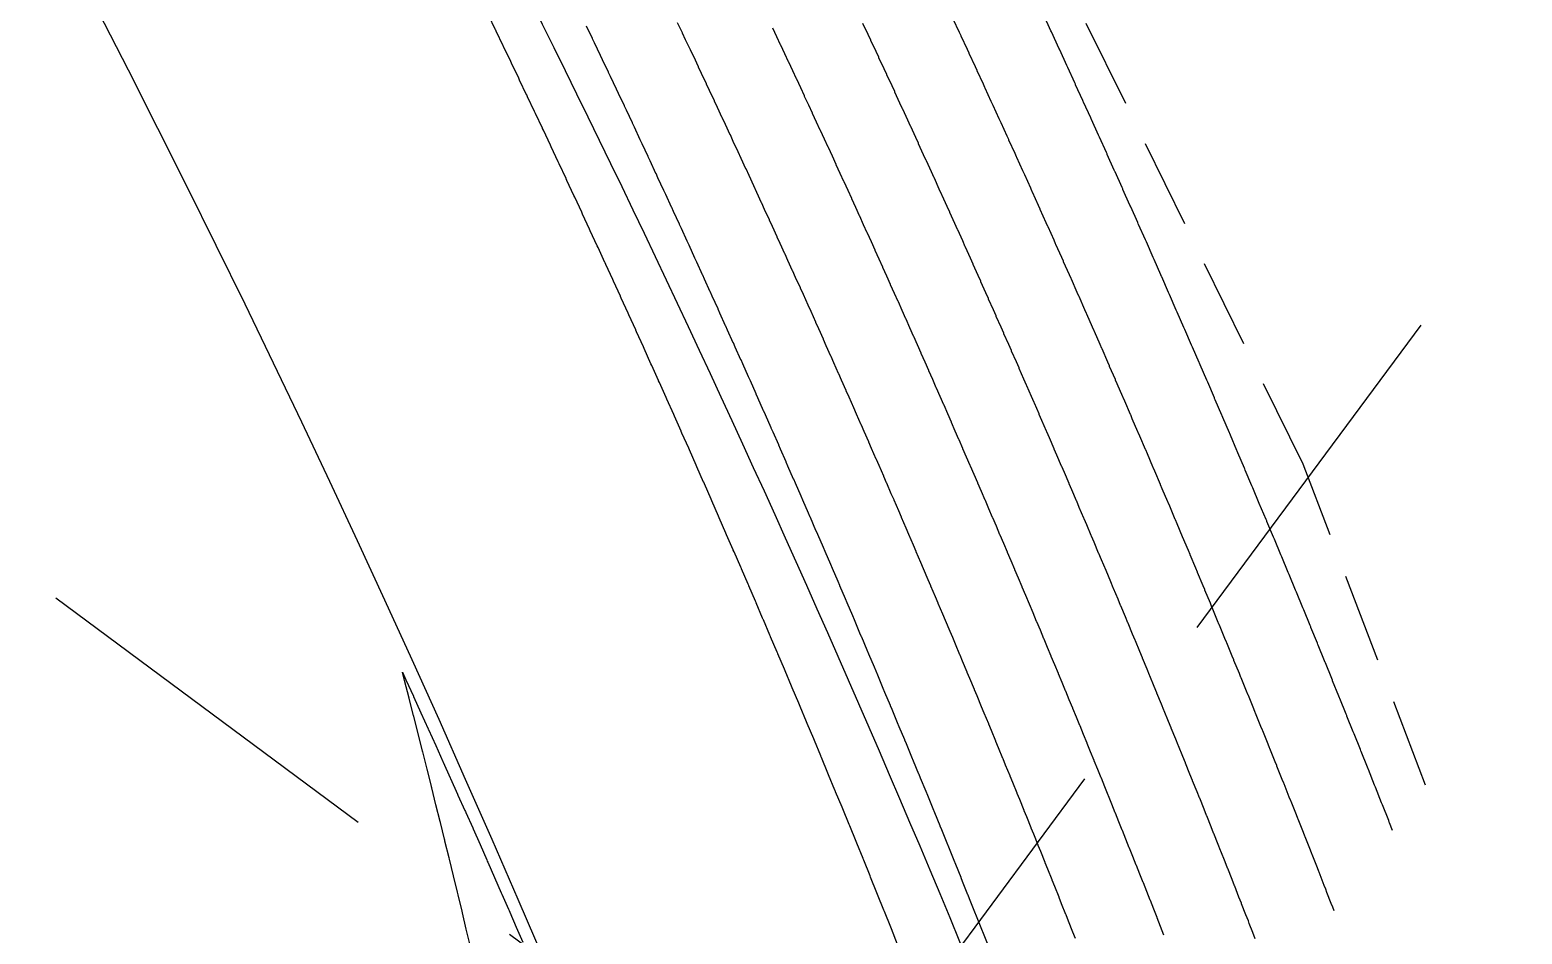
# Model space of a CAD drawing. Header units: feet. Extents: x 2260 to 6199, y 3666 to 7344.
# Drawn here: x 5023.9 to 5077.4, y 4252.7 to 4285.1 of the extents above; entities that cross this region are included whole.
import ezdxf

# ---------------------------------------------------------------- set-up
doc = ezdxf.new("R2010")
doc.units = ezdxf.units.FT
doc.header["$LTSCALE"] = 40
doc.header["$MEASUREMENT"] = 0
doc.linetypes.add('HIDDEN', pattern=[0.375, 0.25, -0.125])
doc.linetypes.add('TIGHT', pattern=[0.12, 0.08, -0.04])
for name, color, linetype in [('BOUNDARY-LINE', 1, 'CONTINUOUS'), ('EOP-PROP', 4, 'CONTINUOUS'), ('ESMT-LINE', 6, 'TIGHT'), ('GRID', 254, 'HIDDEN'), ('PC', 43, 'CONTINUOUS'), ('POND', 5, 'CONTINUOUS')]:
    doc.layers.add(name, color=color, linetype=linetype)

msp = doc.modelspace()

# ---------------------------------------------------------------- hatches: boundary and pattern name
at = {"layer": 'POND'}
h = msp.add_hatch(dxfattribs=at)
h.set_pattern_fill('ANSI31', color=256, scale=60, style=0)
edge = h.paths.add_edge_path()
edge.add_line((4863.353, 6262.326), (4832.613, 6283.584))
edge.add_line((4832.613, 6283.584), (4828.951, 6094.848))
edge.add_line((4828.951, 6094.848), (4828.265, 6021.936))
edge.add_line((4828.265, 6021.936), (4847.632, 5898.393))
edge.add_line((4847.632, 5898.393), (4848.09, 5787.699))
edge.add_line((4848.09, 5787.699), (4853.68, 5749.385))
edge.add_line((4853.68, 5749.385), (4869.801, 5688.769))
edge.add_line((4869.801, 5688.769), (4874.377, 5637.74))
edge.add_line((4874.377, 5637.74), (4884.838, 5598.232))
edge.add_line((4884.838, 5598.232), (4879.893, 5563.291))
edge.add_line((4879.893, 5563.291), (4875.071, 5535.802))
edge.add_line((4875.071, 5535.802), (4886.827, 5492.93))
edge.add_line((4886.827, 5492.93), (4883.048, 5458.457))
edge.add_line((4883.048, 5458.457), (4889.304, 5416.552))
edge.add_line((4889.304, 5416.552), (4906.429, 5313.795))
edge.add_line((4906.429, 5313.795), (4892.003, 5244.123))
edge.add_line((4892.003, 5244.123), (4898.159, 5209.036))
edge.add_line((4898.159, 5209.036), (4893.387, 5196.187))
edge.add_line((4893.387, 5196.187), (4908.411, 5098.29))
edge.add_line((4908.411, 5098.29), (4924.305, 5022.584))
edge.add_line((4924.305, 5022.584), (4923.267, 4983.396))
edge.add_line((4923.267, 4983.396), (4937.517, 4964.849))
edge.add_line((4937.517, 4964.849), (4969.271, 4921.35))
edge.add_line((4969.271, 4921.35), (4967.618, 4860.729))
edge.add_line((4967.618, 4860.729), (4960.155, 4836.434))
edge.add_line((4960.155, 4836.434), (4955.165, 4822.588))
edge.add_line((4955.165, 4822.588), (4971.989, 4795.467))
edge.add_line((4971.989, 4795.467), (4979.836, 4773.672))
edge.add_line((4979.836, 4773.672), (4989.694, 4738.399))
edge.add_line((4989.694, 4738.399), (4988.655, 4699.211))
edge.add_line((4988.655, 4699.211), (4985.504, 4689.558))
edge.add_line((4985.504, 4689.558), (4978.631, 4658.686))
edge.add_line((4978.631, 4658.686), (4976.821, 4640.048))
edge.add_line((4976.821, 4640.048), (4998.817, 4615.764))
edge.add_line((4998.817, 4615.764), (5014.409, 4588.232))
edge.add_line((5014.409, 4588.232), (5041.935, 4510.338))
edge.add_line((5041.935, 4510.338), (5037.43, 4487.518))
edge.add_line((5037.43, 4487.518), (5039.129, 4428.436))
edge.add_line((5039.129, 4428.436), (5050.174, 4396.851))
edge.add_line((5050.174, 4396.851), (5077.994, 4337.697))
edge.add_line((5077.994, 4337.697), (5172.268, 4069.55))
edge.add_line((5172.268, 4069.55), (5191.801, 4095.126))
edge.add_line((5191.801, 4095.126), (5125.439, 4396.171))
edge.add_line((5125.439, 4396.171), (5117.339, 4487.528))
edge.add_line((5117.339, 4487.528), (5073.413, 4643.969))
edge.add_line((5073.413, 4643.969), (5064.898, 4695.709))
edge.add_line((5064.898, 4695.709), (5032.387, 4796.886))
edge.add_line((5032.387, 4796.886), (5027.788, 4859.492))
edge.add_line((5027.788, 4859.492), (5015.99, 4975.615))
edge.add_line((5015.99, 4975.615), (4999.412, 5007.169))
edge.add_line((4999.412, 5007.169), (4995.839, 5066.284))
edge.add_line((4995.839, 5066.284), (4938.691, 5327.031))
edge.add_line((4938.691, 5327.031), (4957.398, 5595.005))
edge.add_line((4957.398, 5595.005), (4940.454, 5946.721))
edge.add_line((4940.454, 5946.721), (4931.046, 6032.46))
edge.add_line((4931.046, 6032.46), (4906.393, 6095.713))
edge.add_line((4906.393, 6095.713), (4865.821, 6172.045))
edge.add_line((4865.821, 6172.045), (4864.54, 6247.036))

# ---------------------------------------------------------------- linework, layer by layer
at = {"layer": 'BOUNDARY-LINE', "color": 7}
msp.add_arc((4565.366, 4048.387), 532.5, 21.23304, 33.99329, dxfattribs=at)
at = {"layer": 'EOP-PROP', "color": 7}
for radius, start in [(518.5, 20.23119), (481.5, 17.55174)]:
    msp.add_arc((4565.366, 4048.387), radius, start, 53.37652, dxfattribs=at)
at = {"layer": 'ESMT-LINE', "color": 7}
for p, q in [((5069.526, 4269.545), (5049.162, 4310.924)), ((5073.915, 4258.033), (5069.526, 4269.545))]:
    msp.add_line(p, q, dxfattribs=at)
at = {"layer": 'GRID', "linetype": 'HIDDEN', "ltscale": 1.35}
for p, q in [((2617.185, 6049.511), (5219.618, 4120.339)), ((5954.073, 5462.069), (4864.887, 3992.768))]:
    msp.add_line(p, q, dxfattribs=at)
at = {"layer": 'PC', "color": 43, "flags": 128}
for points, elevation in [([(5054.991, 4252.328), (5054.767, 4252.887), (5054.746, 4252.941), (5054.745, 4252.943), (5054.52, 4253.502), (5054.498, 4253.556), (5054.497, 4253.558), (5054.272, 4254.116), (5054.25, 4254.171), (5054.249, 4254.173), (5054.023, 4254.731), (5054.001, 4254.785), (5054, 4254.787), (5053.774, 4255.345), (5053.751, 4255.399), (5053.751, 4255.402), (5053.523, 4255.958), (5053.501, 4256.013), (5053.5, 4256.015), (5053.272, 4256.572), (5053.25, 4256.627), (5053.249, 4256.629), (5053.02, 4257.185), (5052.998, 4257.24), (5052.997, 4257.242), (5052.768, 4257.798), (5052.745, 4257.853), (5052.744, 4257.855), (5052.514, 4258.41), (5052.491, 4258.466), (5052.49, 4258.468), (5052.26, 4259.022), (5052.237, 4259.078), (5052.236, 4259.08), (5052.005, 4259.634), (5051.982, 4259.69), (5051.981, 4259.692), (5051.75, 4260.246), (5051.726, 4260.302), (5051.725, 4260.304), (5051.493, 4260.857), (5051.469, 4260.915), (5051.445, 4260.971), (5051.212, 4261.524), (5051.211, 4261.526), (5051.187, 4261.583), (5050.954, 4262.135), (5050.953, 4262.137), (5050.929, 4262.194), (5050.695, 4262.745), (5050.694, 4262.748), (5050.67, 4262.805), (5050.435, 4263.356), (5050.434, 4263.358), (5050.41, 4263.415), (5050.175, 4263.965), (5050.174, 4263.968), (5050.149, 4264.025), (5049.914, 4264.575), (5049.913, 4264.577), (5049.888, 4264.635), (5049.652, 4265.184), (5049.651, 4265.186), (5049.626, 4265.244), (5049.389, 4265.793), (5049.388, 4265.795), (5049.363, 4265.854), (5049.125, 4266.402), (5049.124, 4266.404), (5049.099, 4266.462), (5049.098, 4266.465), (5048.86, 4267.012), (5048.834, 4267.071), (5048.833, 4267.073), (5048.595, 4267.62), (5048.569, 4267.679), (5048.568, 4267.682), (5048.329, 4268.228), (5048.303, 4268.287), (5048.302, 4268.289), (5048.062, 4268.835), (5048.036, 4268.895), (5048.035, 4268.897), (5047.795, 4269.442), (5047.769, 4269.502), (5047.768, 4269.504), (5047.527, 4270.049), (5047.5, 4270.109), (5047.499, 4270.111), (5047.258, 4270.655), (5047.231, 4270.715), (5047.23, 4270.718), (5046.988, 4271.261), (5046.961, 4271.322), (5046.96, 4271.324), (5046.718, 4271.867), (5046.691, 4271.928), (5046.69, 4271.93), (5046.447, 4272.472), (5046.419, 4272.533), (5046.418, 4272.536), (5046.175, 4273.077), (5046.147, 4273.139), (5046.146, 4273.141), (5045.902, 4273.682), (5045.874, 4273.743), (5045.873, 4273.746), (5045.629, 4274.286), (5045.601, 4274.348), (5045.6, 4274.351), (5045.355, 4274.89), (5045.326, 4274.952), (5045.325, 4274.955), (5045.08, 4275.494), (5045.051, 4275.556), (5045.05, 4275.559), (5044.804, 4276.097), (5044.775, 4276.16), (5044.774, 4276.163), (5044.527, 4276.7), (5044.498, 4276.763), (5044.497, 4276.766), (5044.25, 4277.303), (5044.221, 4277.366), (5044.22, 4277.369), (5043.972, 4277.905), (5043.943, 4277.969), (5043.941, 4277.971), (5043.693, 4278.507), (5043.664, 4278.571), (5043.662, 4278.574), (5043.414, 4279.109), (5043.384, 4279.173), (5043.383, 4279.176), (5043.134, 4279.71), (5043.103, 4279.775), (5043.102, 4279.777), (5042.852, 4280.311), (5042.822, 4280.376), (5042.821, 4280.379), (5042.571, 4280.912), (5042.54, 4280.977), (5042.539, 4280.98), (5042.288, 4281.512), (5042.257, 4281.577), (5042.256, 4281.58), (5042.005, 4282.112), (5041.974, 4282.178), (5041.973, 4282.18), (5041.721, 4282.712), (5041.69, 4282.778), (5041.688, 4282.78), (5041.436, 4283.311), (5041.405, 4283.377), (5041.403, 4283.38), (5041.15, 4283.91), (5041.119, 4283.976), (5041.117, 4283.979), (5040.864, 4284.509), (5040.852, 4284.534), (5040.598, 4285.064), (5040.578, 4285.104), (5040.577, 4285.107), (5040.323, 4285.636)], 544), ([(5058.254, 4252.244), (5058.065, 4252.72), (5058.01, 4252.858), (5058.007, 4252.864), (5057.818, 4253.339), (5057.762, 4253.477), (5057.76, 4253.483), (5057.57, 4253.958), (5057.514, 4254.096), (5057.512, 4254.102), (5057.321, 4254.576), (5057.265, 4254.715), (5057.263, 4254.72), (5057.072, 4255.194), (5057.016, 4255.333), (5057.013, 4255.338), (5056.822, 4255.812), (5056.765, 4255.951), (5056.763, 4255.956), (5056.571, 4256.43), (5056.514, 4256.568), (5056.512, 4256.574), (5056.319, 4257.047), (5056.262, 4257.186), (5056.26, 4257.191), (5056.067, 4257.664), (5056.01, 4257.803), (5056.007, 4257.808), (5055.813, 4258.281), (5055.756, 4258.419), (5055.754, 4258.425), (5055.559, 4258.897), (5055.502, 4259.036), (5055.499, 4259.041), (5055.304, 4259.513), (5055.247, 4259.652), (5055.244, 4259.658), (5055.049, 4260.129), (5054.991, 4260.268), (5054.989, 4260.273), (5054.792, 4260.744), (5054.735, 4260.883), (5054.732, 4260.889), (5054.535, 4261.359), (5054.477, 4261.498), (5054.475, 4261.504), (5054.277, 4261.974), (5054.217, 4262.119), (5054.158, 4262.258), (5053.96, 4262.728), (5053.958, 4262.733), (5053.899, 4262.873), (5053.701, 4263.342), (5053.698, 4263.348), (5053.639, 4263.487), (5053.44, 4263.956), (5053.438, 4263.962), (5053.378, 4264.101), (5053.179, 4264.569), (5053.176, 4264.575), (5053.116, 4264.715), (5052.917, 4265.183), (5052.914, 4265.188), (5052.854, 4265.329), (5052.654, 4265.796), (5052.652, 4265.801), (5052.591, 4265.942), (5052.391, 4266.408), (5052.388, 4266.414), (5052.327, 4266.555), (5052.126, 4267.02), (5052.124, 4267.026), (5052.063, 4267.167), (5051.861, 4267.632), (5051.859, 4267.638), (5051.797, 4267.78), (5051.795, 4267.785), (5051.593, 4268.25), (5051.531, 4268.392), (5051.528, 4268.397), (5051.326, 4268.861), (5051.264, 4269.003), (5051.261, 4269.009), (5051.059, 4269.472), (5050.996, 4269.614), (5050.994, 4269.62), (5050.791, 4270.083), (5050.728, 4270.225), (5050.725, 4270.231), (5050.522, 4270.694), (5050.459, 4270.836), (5050.456, 4270.842), (5050.252, 4271.304), (5050.189, 4271.446), (5050.186, 4271.452), (5049.982, 4271.913), (5049.918, 4272.056), (5049.915, 4272.062), (5049.71, 4272.523), (5049.646, 4272.666), (5049.644, 4272.672), (5049.438, 4273.132), (5049.374, 4273.276), (5049.371, 4273.281), (5049.166, 4273.741), (5049.101, 4273.885), (5049.098, 4273.89), (5048.892, 4274.349), (5048.827, 4274.493), (5048.824, 4274.499), (5048.618, 4274.957), (5048.552, 4275.102), (5048.55, 4275.108), (5048.343, 4275.565), (5048.277, 4275.71), (5048.274, 4275.716), (5048.067, 4276.172), (5048.001, 4276.317), (5047.998, 4276.323), (5047.79, 4276.779), (5047.724, 4276.925), (5047.721, 4276.931), (5047.513, 4277.386), (5047.446, 4277.532), (5047.443, 4277.538), (5047.235, 4277.993), (5047.168, 4278.138), (5047.165, 4278.144), (5046.956, 4278.599), (5046.889, 4278.745), (5046.886, 4278.751), (5046.676, 4279.204), (5046.609, 4279.351), (5046.606, 4279.357), (5046.396, 4279.81), (5046.328, 4279.956), (5046.325, 4279.962), (5046.115, 4280.415), (5046.046, 4280.562), (5046.043, 4280.568), (5045.833, 4281.02), (5045.764, 4281.167), (5045.761, 4281.173), (5045.55, 4281.624), (5045.481, 4281.771), (5045.478, 4281.777), (5045.267, 4282.228), (5045.197, 4282.376), (5045.194, 4282.382), (5044.983, 4282.832), (5044.913, 4282.98), (5044.91, 4282.986), (5044.698, 4283.435), (5044.627, 4283.583), (5044.624, 4283.589), (5044.412, 4284.038), (5044.341, 4284.186), (5044.338, 4284.193), (5044.125, 4284.641), (5044.054, 4284.789), (5044.051, 4284.795), (5043.838, 4285.243)], 543), ([(5061.364, 4252.537), (5061.276, 4252.76), (5061.272, 4252.769), (5061.118, 4253.16), (5061.029, 4253.384), (5061.025, 4253.393), (5060.87, 4253.783), (5060.781, 4254.006), (5060.777, 4254.016), (5060.622, 4254.406), (5060.532, 4254.629), (5060.529, 4254.638), (5060.372, 4255.028), (5060.283, 4255.251), (5060.279, 4255.26), (5060.122, 4255.65), (5060.033, 4255.873), (5060.029, 4255.882), (5059.872, 4256.272), (5059.782, 4256.495), (5059.778, 4256.504), (5059.62, 4256.893), (5059.53, 4257.116), (5059.526, 4257.125), (5059.368, 4257.515), (5059.277, 4257.737), (5059.273, 4257.747), (5059.115, 4258.135), (5059.024, 4258.358), (5059.02, 4258.367), (5058.861, 4258.756), (5058.77, 4258.979), (5058.766, 4258.988), (5058.606, 4259.376), (5058.515, 4259.599), (5058.511, 4259.608), (5058.351, 4259.996), (5058.259, 4260.219), (5058.255, 4260.228), (5058.094, 4260.616), (5058.002, 4260.838), (5057.998, 4260.847), (5057.837, 4261.235), (5057.745, 4261.457), (5057.741, 4261.467), (5057.58, 4261.854), (5057.487, 4262.076), (5057.483, 4262.085), (5057.321, 4262.473), (5057.228, 4262.695), (5057.224, 4262.704), (5057.062, 4263.091), (5056.965, 4263.322), (5056.871, 4263.544), (5056.708, 4263.931), (5056.704, 4263.94), (5056.61, 4264.163), (5056.447, 4264.549), (5056.443, 4264.558), (5056.349, 4264.78), (5056.185, 4265.166), (5056.181, 4265.175), (5056.086, 4265.398), (5055.922, 4265.783), (5055.918, 4265.792), (5055.823, 4266.015), (5055.659, 4266.4), (5055.655, 4266.409), (5055.559, 4266.632), (5055.395, 4267.016), (5055.39, 4267.025), (5055.294, 4267.249), (5055.129, 4267.632), (5055.125, 4267.641), (5055.029, 4267.865), (5054.864, 4268.248), (5054.86, 4268.257), (5054.763, 4268.481), (5054.597, 4268.863), (5054.593, 4268.873), (5054.496, 4269.097), (5054.491, 4269.106), (5054.325, 4269.488), (5054.228, 4269.712), (5054.223, 4269.721), (5054.057, 4270.103), (5053.959, 4270.327), (5053.955, 4270.336), (5053.788, 4270.717), (5053.69, 4270.942), (5053.685, 4270.951), (5053.519, 4271.331), (5053.42, 4271.556), (5053.415, 4271.566), (5053.248, 4271.945), (5053.149, 4272.17), (5053.144, 4272.18), (5052.977, 4272.558), (5052.877, 4272.784), (5052.873, 4272.793), (5052.705, 4273.172), (5052.604, 4273.398), (5052.6, 4273.407), (5052.432, 4273.784), (5052.331, 4274.011), (5052.327, 4274.02), (5052.159, 4274.397), (5052.057, 4274.623), (5052.053, 4274.633), (5051.884, 4275.009), (5051.782, 4275.236), (5051.778, 4275.245), (5051.609, 4275.621), (5051.507, 4275.848), (5051.502, 4275.857), (5051.333, 4276.232), (5051.23, 4276.46), (5051.226, 4276.469), (5051.057, 4276.843), (5050.953, 4277.071), (5050.949, 4277.08), (5050.779, 4277.454), (5050.675, 4277.682), (5050.671, 4277.692), (5050.501, 4278.065), (5050.397, 4278.293), (5050.392, 4278.302), (5050.222, 4278.675), (5050.117, 4278.903), (5050.113, 4278.913), (5049.942, 4279.285), (5049.837, 4279.513), (5049.833, 4279.523), (5049.662, 4279.894), (5049.556, 4280.123), (5049.552, 4280.133), (5049.381, 4280.503), (5049.274, 4280.733), (5049.27, 4280.742), (5049.099, 4281.112), (5048.992, 4281.342), (5048.987, 4281.351), (5048.816, 4281.72), (5048.709, 4281.95), (5048.704, 4281.96), (5048.532, 4282.329), (5048.425, 4282.559), (5048.42, 4282.568), (5048.248, 4282.936), (5048.14, 4283.167), (5048.135, 4283.176), (5047.963, 4283.544), (5047.854, 4283.774), (5047.85, 4283.784), (5047.677, 4284.151), (5047.568, 4284.382), (5047.563, 4284.391), (5047.39, 4284.757), (5047.281, 4284.989), (5047.276, 4284.998), (5047.103, 4285.364)], 542), ([(5067.814, 4252.527), (5067.727, 4252.751), (5067.599, 4253.077), (5067.564, 4253.167), (5067.477, 4253.387), (5067.323, 4253.782), (5067.316, 4253.798), (5067.229, 4254.018), (5067.074, 4254.413), (5067.068, 4254.429), (5066.981, 4254.649), (5066.825, 4255.043), (5066.818, 4255.059), (5066.731, 4255.28), (5066.575, 4255.673), (5066.568, 4255.689), (5066.481, 4255.91), (5066.324, 4256.303), (5066.318, 4256.319), (5066.229, 4256.54), (5066.073, 4256.933), (5066.066, 4256.949), (5065.978, 4257.169), (5065.82, 4257.562), (5065.814, 4257.578), (5065.725, 4257.799), (5065.567, 4258.191), (5065.56, 4258.207), (5065.471, 4258.427), (5065.313, 4258.819), (5065.306, 4258.835), (5065.217, 4259.056), (5065.058, 4259.448), (5065.052, 4259.464), (5064.962, 4259.684), (5064.803, 4260.076), (5064.796, 4260.092), (5064.706, 4260.312), (5064.547, 4260.703), (5064.54, 4260.719), (5064.449, 4260.94), (5064.289, 4261.331), (5064.283, 4261.347), (5064.192, 4261.568), (5064.032, 4261.958), (5064.025, 4261.974), (5063.933, 4262.195), (5063.773, 4262.584), (5063.766, 4262.6), (5063.674, 4262.822), (5063.513, 4263.211), (5063.506, 4263.227), (5063.415, 4263.448), (5063.253, 4263.837), (5063.246, 4263.853), (5063.154, 4264.074), (5062.992, 4264.463), (5062.985, 4264.479), (5062.893, 4264.7), (5062.73, 4265.088), (5062.723, 4265.104), (5062.63, 4265.326), (5062.461, 4265.729), (5062.297, 4266.117), (5062.204, 4266.338), (5062.197, 4266.354), (5062.033, 4266.742), (5061.94, 4266.963), (5061.933, 4266.979), (5061.768, 4267.367), (5061.675, 4267.587), (5061.668, 4267.603), (5061.503, 4267.991), (5061.409, 4268.211), (5061.402, 4268.227), (5061.236, 4268.615), (5061.143, 4268.834), (5061.136, 4268.85), (5060.969, 4269.239), (5060.875, 4269.457), (5060.868, 4269.474), (5060.701, 4269.863), (5060.607, 4270.08), (5060.6, 4270.096), (5060.432, 4270.486), (5060.338, 4270.703), (5060.331, 4270.719), (5060.163, 4271.109), (5060.069, 4271.325), (5060.062, 4271.341), (5059.892, 4271.731), (5059.885, 4271.747), (5059.791, 4271.963), (5059.621, 4272.353), (5059.614, 4272.369), (5059.52, 4272.585), (5059.349, 4272.975), (5059.342, 4272.991), (5059.248, 4273.206), (5059.076, 4273.597), (5059.069, 4273.613), (5058.975, 4273.827), (5058.803, 4274.218), (5058.795, 4274.234), (5058.701, 4274.448), (5058.528, 4274.839), (5058.521, 4274.855), (5058.427, 4275.068), (5058.253, 4275.459), (5058.246, 4275.476), (5058.152, 4275.688), (5057.977, 4276.08), (5057.97, 4276.096), (5057.876, 4276.308), (5057.701, 4276.7), (5057.693, 4276.716), (5057.599, 4276.927), (5057.423, 4277.319), (5057.416, 4277.335), (5057.322, 4277.546), (5057.145, 4277.938), (5057.138, 4277.955), (5057.043, 4278.164), (5056.866, 4278.557), (5056.859, 4278.573), (5056.764, 4278.783), (5056.586, 4279.176), (5056.579, 4279.192), (5056.484, 4279.401), (5056.306, 4279.794), (5056.298, 4279.81), (5056.204, 4280.018), (5056.024, 4280.412), (5056.017, 4280.428), (5055.922, 4280.635), (5055.742, 4281.03), (5055.735, 4281.046), (5055.64, 4281.252), (5055.459, 4281.647), (5055.452, 4281.663), (5055.357, 4281.869), (5055.176, 4282.264), (5055.168, 4282.28), (5055.074, 4282.485), (5054.891, 4282.88), (5054.884, 4282.896), (5054.789, 4283.101), (5054.606, 4283.496), (5054.598, 4283.512), (5054.504, 4283.717), (5054.32, 4284.112), (5054.312, 4284.128), (5054.218, 4284.332), (5054.033, 4284.728), (5054.025, 4284.744), (5053.931, 4284.947), (5053.746, 4285.343)], 540), ([(5070.643, 4253.529), (5070.593, 4253.658), (5070.539, 4253.795), (5070.384, 4254.191), (5070.341, 4254.301), (5070.288, 4254.436), (5070.1, 4254.916), (5070.092, 4254.936), (5070.039, 4255.071), (5069.85, 4255.551), (5069.842, 4255.57), (5069.789, 4255.705), (5069.599, 4256.185), (5069.591, 4256.204), (5069.538, 4256.339), (5069.348, 4256.818), (5069.34, 4256.838), (5069.286, 4256.973), (5069.096, 4257.451), (5069.088, 4257.471), (5069.033, 4257.607), (5068.843, 4258.084), (5068.835, 4258.104), (5068.78, 4258.24), (5068.589, 4258.717), (5068.581, 4258.737), (5068.526, 4258.873), (5068.334, 4259.349), (5068.326, 4259.369), (5068.271, 4259.505), (5068.079, 4259.981), (5068.071, 4260.001), (5068.015, 4260.137), (5067.823, 4260.613), (5067.814, 4260.633), (5067.759, 4260.769), (5067.566, 4261.245), (5067.557, 4261.264), (5067.502, 4261.401), (5067.308, 4261.876), (5067.3, 4261.895), (5067.243, 4262.032), (5067.049, 4262.506), (5067.041, 4262.526), (5066.985, 4262.663), (5066.79, 4263.137), (5066.782, 4263.156), (5066.725, 4263.294), (5066.53, 4263.767), (5066.521, 4263.787), (5066.464, 4263.924), (5066.269, 4264.397), (5066.26, 4264.417), (5066.203, 4264.554), (5066.007, 4265.027), (5065.999, 4265.046), (5065.941, 4265.184), (5065.745, 4265.656), (5065.736, 4265.675), (5065.678, 4265.814), (5065.481, 4266.285), (5065.473, 4266.304), (5065.415, 4266.443), (5065.209, 4266.933), (5065.01, 4267.404), (5064.952, 4267.542), (5064.944, 4267.561), (5064.745, 4268.032), (5064.687, 4268.17), (5064.678, 4268.189), (5064.478, 4268.66), (5064.42, 4268.797), (5064.411, 4268.817), (5064.211, 4269.288), (5064.153, 4269.424), (5064.144, 4269.444), (5063.943, 4269.916), (5063.885, 4270.051), (5063.876, 4270.071), (5063.674, 4270.543), (5063.616, 4270.678), (5063.607, 4270.698), (5063.404, 4271.17), (5063.346, 4271.304), (5063.338, 4271.324), (5063.134, 4271.796), (5063.076, 4271.93), (5063.067, 4271.95), (5062.863, 4272.422), (5062.805, 4272.556), (5062.796, 4272.576), (5062.591, 4273.048), (5062.582, 4273.068), (5062.524, 4273.201), (5062.318, 4273.674), (5062.309, 4273.693), (5062.251, 4273.826), (5062.044, 4274.299), (5062.035, 4274.319), (5061.977, 4274.451), (5061.77, 4274.924), (5061.761, 4274.944), (5061.703, 4275.075), (5061.494, 4275.549), (5061.485, 4275.568), (5061.428, 4275.699), (5061.218, 4276.173), (5061.209, 4276.193), (5061.152, 4276.323), (5060.942, 4276.797), (5060.933, 4276.817), (5060.875, 4276.946), (5060.664, 4277.421), (5060.655, 4277.44), (5060.598, 4277.569), (5060.386, 4278.044), (5060.377, 4278.064), (5060.319, 4278.192), (5060.106, 4278.667), (5060.097, 4278.687), (5060.04, 4278.814), (5059.826, 4279.29), (5059.817, 4279.309), (5059.76, 4279.436), (5059.546, 4279.912), (5059.537, 4279.932), (5059.48, 4280.058), (5059.264, 4280.534), (5059.255, 4280.554), (5059.198, 4280.679), (5058.982, 4281.156), (5058.973, 4281.175), (5058.916, 4281.3), (5058.699, 4281.777), (5058.69, 4281.796), (5058.633, 4281.921), (5058.415, 4282.398), (5058.406, 4282.417), (5058.349, 4282.541), (5058.13, 4283.018), (5058.121, 4283.038), (5058.065, 4283.161), (5057.845, 4283.639), (5057.836, 4283.658), (5057.779, 4283.781), (5057.559, 4284.259), (5057.549, 4284.278), (5057.493, 4284.4), (5057.272, 4284.878), (5057.262, 4284.898), (5057.206, 4285.019), (5056.984, 4285.497)], 539), ([(5072.735, 4256.41), (5072.626, 4256.689), (5072.616, 4256.712), (5072.597, 4256.762), (5072.374, 4257.326), (5072.364, 4257.349), (5072.344, 4257.399), (5072.121, 4257.963), (5072.111, 4257.986), (5072.091, 4258.037), (5071.867, 4258.6), (5071.858, 4258.623), (5071.837, 4258.674), (5071.613, 4259.236), (5071.603, 4259.259), (5071.583, 4259.31), (5071.358, 4259.872), (5071.348, 4259.895), (5071.327, 4259.947), (5071.101, 4260.508), (5071.092, 4260.531), (5071.071, 4260.583), (5070.845, 4261.144), (5070.835, 4261.167), (5070.814, 4261.219), (5070.587, 4261.779), (5070.577, 4261.802), (5070.556, 4261.854), (5070.329, 4262.414), (5070.319, 4262.437), (5070.297, 4262.49), (5070.069, 4263.048), (5070.06, 4263.071), (5070.038, 4263.124), (5069.809, 4263.682), (5069.799, 4263.705), (5069.777, 4263.759), (5069.548, 4264.316), (5069.539, 4264.339), (5069.516, 4264.393), (5069.287, 4264.95), (5069.277, 4264.973), (5069.254, 4265.027), (5069.024, 4265.583), (5069.014, 4265.606), (5068.992, 4265.661), (5068.761, 4266.216), (5068.751, 4266.239), (5068.728, 4266.294), (5068.497, 4266.849), (5068.487, 4266.872), (5068.464, 4266.927), (5068.232, 4267.481), (5068.222, 4267.504), (5068.199, 4267.56), (5067.957, 4268.136), (5067.723, 4268.69), (5067.7, 4268.745), (5067.69, 4268.768), (5067.456, 4269.322), (5067.433, 4269.376), (5067.423, 4269.399), (5067.188, 4269.953), (5067.165, 4270.008), (5067.155, 4270.03), (5066.919, 4270.585), (5066.896, 4270.638), (5066.886, 4270.661), (5066.649, 4271.216), (5066.627, 4271.269), (5066.616, 4271.292), (5066.379, 4271.846), (5066.356, 4271.899), (5066.346, 4271.922), (5066.108, 4272.476), (5066.085, 4272.529), (5066.075, 4272.551), (5065.835, 4273.106), (5065.813, 4273.158), (5065.803, 4273.181), (5065.563, 4273.736), (5065.54, 4273.787), (5065.53, 4273.81), (5065.289, 4274.365), (5065.278, 4274.388), (5065.257, 4274.439), (5065.014, 4274.994), (5065.004, 4275.017), (5064.982, 4275.067), (5064.739, 4275.623), (5064.729, 4275.646), (5064.707, 4275.695), (5064.463, 4276.252), (5064.452, 4276.274), (5064.431, 4276.323), (5064.186, 4276.88), (5064.175, 4276.903), (5064.154, 4276.95), (5063.908, 4277.507), (5063.898, 4277.53), (5063.877, 4277.578), (5063.63, 4278.135), (5063.619, 4278.158), (5063.599, 4278.204), (5063.35, 4278.762), (5063.34, 4278.785), (5063.319, 4278.831), (5063.07, 4279.389), (5063.06, 4279.412), (5063.04, 4279.457), (5062.79, 4280.015), (5062.779, 4280.038), (5062.759, 4280.083), (5062.508, 4280.641), (5062.497, 4280.664), (5062.477, 4280.708), (5062.225, 4281.267), (5062.215, 4281.29), (5062.195, 4281.333), (5061.942, 4281.892), (5061.931, 4281.915), (5061.912, 4281.958), (5061.658, 4282.517), (5061.647, 4282.54), (5061.628, 4282.582), (5061.373, 4283.142), (5061.363, 4283.165), (5061.344, 4283.206), (5061.088, 4283.766), (5061.077, 4283.789), (5061.058, 4283.83), (5060.801, 4284.39), (5060.791, 4284.413), (5060.772, 4284.453), (5060.514, 4285.014), (5060.503, 4285.037), (5060.485, 4285.076), (5060.226, 4285.637)], 538), ([(5064.54, 4252.66), (5064.42, 4252.966), (5064.298, 4253.275), (5064.293, 4253.287), (5064.173, 4253.593), (5064.051, 4253.902), (5064.045, 4253.914), (5063.924, 4254.22), (5063.802, 4254.528), (5063.797, 4254.541), (5063.675, 4254.846), (5063.553, 4255.155), (5063.547, 4255.167), (5063.426, 4255.473), (5063.303, 4255.781), (5063.297, 4255.793), (5063.175, 4256.099), (5063.052, 4256.407), (5063.046, 4256.419), (5062.924, 4256.724), (5062.8, 4257.032), (5062.795, 4257.045), (5062.671, 4257.35), (5062.547, 4257.657), (5062.542, 4257.67), (5062.418, 4257.975), (5062.294, 4258.282), (5062.289, 4258.295), (5062.165, 4258.6), (5062.04, 4258.906), (5062.035, 4258.919), (5061.91, 4259.224), (5061.785, 4259.531), (5061.78, 4259.543), (5061.655, 4259.848), (5061.53, 4260.155), (5061.524, 4260.167), (5061.399, 4260.472), (5061.273, 4260.778), (5061.268, 4260.791), (5061.142, 4261.095), (5061.016, 4261.401), (5061.01, 4261.414), (5060.884, 4261.719), (5060.758, 4262.024), (5060.752, 4262.037), (5060.626, 4262.342), (5060.499, 4262.647), (5060.494, 4262.66), (5060.367, 4262.964), (5060.24, 4263.269), (5060.234, 4263.282), (5060.107, 4263.586), (5059.979, 4263.891), (5059.974, 4263.904), (5059.846, 4264.208), (5059.713, 4264.526), (5059.584, 4264.831), (5059.456, 4265.135), (5059.451, 4265.147), (5059.322, 4265.452), (5059.194, 4265.756), (5059.188, 4265.768), (5059.058, 4266.074), (5058.93, 4266.376), (5058.924, 4266.389), (5058.794, 4266.695), (5058.666, 4266.997), (5058.66, 4267.01), (5058.53, 4267.315), (5058.401, 4267.617), (5058.395, 4267.63), (5058.264, 4267.936), (5058.135, 4268.237), (5058.129, 4268.249), (5057.998, 4268.556), (5057.868, 4268.856), (5057.863, 4268.869), (5057.731, 4269.175), (5057.601, 4269.475), (5057.595, 4269.488), (5057.463, 4269.795), (5057.333, 4270.094), (5057.327, 4270.107), (5057.194, 4270.414), (5057.188, 4270.427), (5057.058, 4270.725), (5056.924, 4271.033), (5056.919, 4271.045), (5056.789, 4271.344), (5056.654, 4271.651), (5056.648, 4271.664), (5056.518, 4271.962), (5056.383, 4272.269), (5056.377, 4272.282), (5056.247, 4272.579), (5056.111, 4272.887), (5056.105, 4272.9), (5055.975, 4273.196), (5055.838, 4273.505), (5055.833, 4273.517), (5055.702, 4273.813), (5055.565, 4274.122), (5055.559, 4274.134), (5055.428, 4274.43), (5055.291, 4274.739), (5055.285, 4274.751), (5055.154, 4275.046), (5055.016, 4275.355), (5055.01, 4275.368), (5054.879, 4275.662), (5054.74, 4275.971), (5054.734, 4275.984), (5054.603, 4276.277), (5054.464, 4276.587), (5054.458, 4276.6), (5054.326, 4276.893), (5054.186, 4277.203), (5054.18, 4277.215), (5054.049, 4277.507), (5053.908, 4277.818), (5053.902, 4277.831), (5053.77, 4278.122), (5053.629, 4278.433), (5053.623, 4278.445), (5053.491, 4278.736), (5053.35, 4279.047), (5053.344, 4279.06), (5053.212, 4279.35), (5053.069, 4279.661), (5053.063, 4279.674), (5052.931, 4279.964), (5052.788, 4280.275), (5052.782, 4280.288), (5052.65, 4280.577), (5052.506, 4280.889), (5052.5, 4280.901), (5052.368, 4281.19), (5052.224, 4281.502), (5052.218, 4281.514), (5052.085, 4281.802), (5051.94, 4282.114), (5051.934, 4282.127), (5051.801, 4282.414), (5051.656, 4282.727), (5051.65, 4282.74), (5051.517, 4283.026), (5051.371, 4283.339), (5051.365, 4283.352), (5051.232, 4283.638), (5051.085, 4283.951), (5051.079, 4283.963), (5050.946, 4284.249), (5050.799, 4284.562), (5050.792, 4284.575), (5050.659, 4284.859), (5050.511, 4285.173)], 541), ([(5039.662, 4252.297), (5039.524, 4252.875), (5039.384, 4253.459), (5039.372, 4253.512), (5039.229, 4254.1), (5039.218, 4254.149), (5039.207, 4254.197), (5039.064, 4254.786), (5038.918, 4255.382), (5038.908, 4255.423), (5038.761, 4256.023), (5038.752, 4256.059), (5038.744, 4256.096), (5038.595, 4256.696), (5038.587, 4256.729), (5038.437, 4257.333), (5038.285, 4257.944), (5038.279, 4257.969), (5038.273, 4257.994), (5038.119, 4258.606), (5037.963, 4259.225), (5037.959, 4259.242), (5037.955, 4259.26), (5037.798, 4259.879), (5037.638, 4260.506), (5037.636, 4260.515), (5037.633, 4260.525), (5037.473, 4261.152), (5037.471, 4261.157), (5037.309, 4261.788), (5037.308, 4261.789), (5037.233, 4262.082), (5037.358, 4261.81), (5037.358, 4261.808), (5037.627, 4261.221), (5037.629, 4261.216), (5037.895, 4260.632), (5038.157, 4260.055), (5038.163, 4260.042), (5038.169, 4260.03), (5038.43, 4259.453), (5038.687, 4258.883), (5038.696, 4258.863), (5038.951, 4258.296), (5038.962, 4258.272), (5039.214, 4257.709), (5039.227, 4257.681), (5039.477, 4257.121), (5039.491, 4257.09), (5039.505, 4257.059), (5039.754, 4256.499), (5039.77, 4256.464), (5040.017, 4255.907), (5040.26, 4255.357), (5040.278, 4255.315), (5040.297, 4255.272), (5040.539, 4254.723), (5040.778, 4254.179), (5040.8, 4254.13), (5041.036, 4253.59), (5041.059, 4253.537), (5041.083, 4253.483), (5041.318, 4252.943), (5041.55, 4252.41)], 544)]:
    msp.add_lwpolyline(points, dxfattribs=dict(at, elevation=elevation))

doc.saveas('drawing.dxf')
